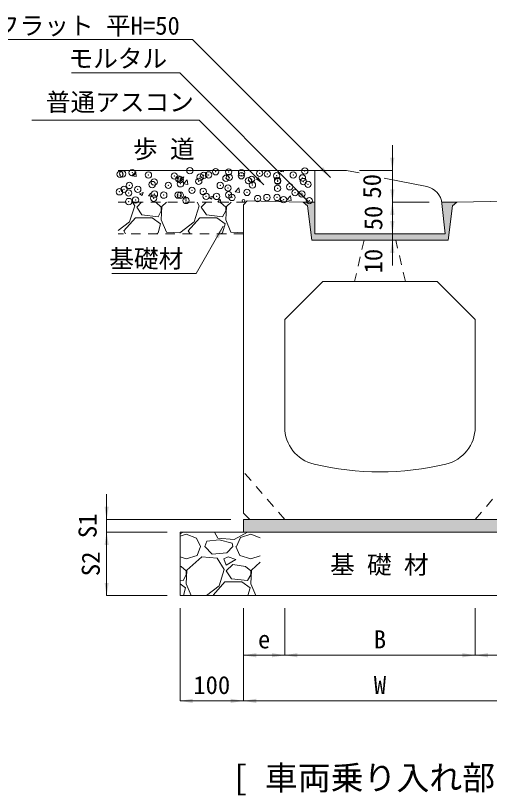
# Model space of a CAD drawing. Units: millimetres at full size; some dimension numbers follow another scale. Extents: x 80703 to 103503, y 5263 to 15046.
# Drawn here: x 83929 to 84676, y 10590 to 11819 of the extents above; entities that cross this region are included whole.
import ezdxf
from ezdxf.enums import TextEntityAlignment as Align

# ---------------------------------------------------------------- set-up
doc = ezdxf.new("R2010")
doc.units = ezdxf.units.MM
doc.header["$LTSCALE"] = 20
doc.header["$PDMODE"] = 32
doc.header["$PDSIZE"] = 10
doc.linetypes.add('USER1', pattern=[1.35, 0.75, -0.6])
for name, color, linetype, lineweight in [('0_2', 7, 'Continuous', 9), ('寸法引出', 7, 'Continuous', 9), ('寸法線', 7, 'Continuous', 9), ('本体', 7, 'Continuous', 5), ('補助線', 8, 'Continuous', 13), ('ﾊｯﾁﾝｸﾞ', 7, 'Continuous', 5)]:
    doc.layers.add(name, color=color, linetype=linetype, lineweight=lineweight)
doc.styles.add('ＭＳ ゴシック', font='')
doc.styles.get('ＭＳ ゴシック').set_extended_font_data('MS Gothic')

# ---------------------------------------------------------------- blocks, each defined once
blk = doc.blocks.new('filled_arrow')
at = {"color": 0, "linetype": 'Continuous', "lineweight": -2}
blk.add_solid([(7.5, 1.25), (0, 0), (7.5, -1.25)], dxfattribs=at)

msp = doc.modelspace()

# ---------------------------------------------------------------- hatches: boundary and pattern name
at = {"layer": 'ﾊｯﾁﾝｸﾞ'}
for points in [[(84610.62, 11464.66), (84617.38, 11518.71), (84624.12, 11524.78), (84600.55, 11524.66, -0.01699), (84600.83, 11522.64), (84605.62, 11474.66), (84400.62, 11474.66), (84400.62, 11524.66), (84382.12, 11524.78), (84388.87, 11518.71), (84395.62, 11464.66)], [(84718.12, 11004.66), (84718.12, 11024.66), (84298.12, 11024.66), (84288.12, 11024.66), (84288.12, 11004.66)]]:
    msp.add_hatch(color=8, dxfattribs=at).paths.add_polyline_path(points)

# ---------------------------------------------------------------- linework, layer by layer
at = {"layer": '0_2', "lineweight": 20}
for p, q in [((84090.92, 11574.66), (84400.62, 11574.66)), ((84400.62, 11574.66), (84400.62, 11474.66)), ((84400.62, 11574.66), (84450.62, 11574.66)), ((84450.62, 11574.66), (84470.46, 11570.64)), ((84509.89, 11562.65), (84576.93, 11549.06)), ((84294.12, 11526.54), (84288.12, 11520.66)), ((84294.12, 11526.54), (84382.12, 11524.78)), ((84718.12, 11526.66), (84624.12, 11524.78)), ((84288.12, 11520.66), (84288.12, 11034.66)), ((84388.87, 11518.71), (84382.12, 11524.78)), ((84400.62, 11524.66), (84382.12, 11524.78)), ((84388.87, 11518.71), (84395.62, 11464.66)), ((84600.55, 11524.66), (84624.12, 11524.78)), ((84600.83, 11522.64), (84605.62, 11474.66)), ((84617.38, 11518.71), (84610.62, 11464.66)), ((84617.38, 11518.71), (84624.12, 11524.78)), ((84610.62, 11464.66), (84395.62, 11464.66)), ((84400.62, 11474.66), (84605.62, 11474.66)), ((84353.12, 11339.66), (84413.12, 11399.66)), ((84593.12, 11399.66), (84413.12, 11399.66)), ((84593.12, 11399.66), (84653.12, 11339.66)), ((84353.12, 11339.66), (84353.12, 11170.19)), ((84653.12, 11170.19), (84653.12, 11339.66)), ((84298.12, 11024.66), (84288.12, 11034.66)), ((84288.12, 11024.66), (84718.12, 11024.66)), ((84288.12, 11024.66), (84288.12, 11004.66)), ((84708.12, 11024.66), (84298.12, 11024.66)), ((84188.12, 11004.66), (84818.12, 11004.66)), ((84188.12, 11004.66), (84188.12, 10904.66)), ((84188.12, 10904.66), (84818.12, 10904.66))]:
    msp.add_line(p, q, dxfattribs=at)
at = {"layer": '0_2', "linetype": 'USER1'}
for p, q in [((84292.2, 11524.66), (84090.92, 11524.66)), ((84288.12, 11474.66), (84090.92, 11474.66))]:
    msp.add_line(p, q, dxfattribs=at)
at = {"layer": '0_2', "lineweight": 20}
for centre, radius, start, end in [((84570.97, 11519.66), 30, 5.71059, 78.54125), ((84413.12, 11170.19), 60, 180, 256.65785), ((84593.12, 11170.19), 60, 283.34237, 0), ((84503.12, 11549.66), 450, 256.65777, 283.34225)]:
    msp.add_arc(centre, radius, start, end, dxfattribs=at)
at = {"layer": '寸法引出'}
for p, q in [((84522.62, 11614.66), (84522.62, 11484.66)), ((84470.62, 11574.66), (84522.62, 11574.66)), ((84522.62, 11564.66), (84522.62, 11454.66)), ((84580.55, 11524.66), (84522.62, 11524.66)), ((84580.55, 11524.66), (84522.62, 11524.66)), ((84522.62, 11514.66), (84522.62, 11424.66)), ((84585.62, 11474.66), (84522.62, 11474.66)), ((84585.62, 11474.66), (84522.62, 11474.66)), ((84585.62, 11464.66), (84522.62, 11464.66)), ((84072.56, 11064.66), (84072.56, 10964.66)), ((84268.12, 11024.66), (84072.56, 11024.66)), ((84168.12, 11004.66), (84072.56, 11004.66)), ((84072.56, 11004.66), (84072.56, 10904.66)), ((84168.12, 11004.66), (84072.56, 11004.66)), ((84168.12, 10904.66), (84072.56, 10904.66)), ((84188.12, 10884.66), (84188.12, 10738.8)), ((84288.12, 10884.66), (84288.12, 10810.73)), ((84353.12, 10884.66), (84353.12, 10810.73)), ((84353.12, 10884.66), (84353.12, 10810.73)), ((84653.12, 10884.66), (84653.12, 10810.73)), ((84653.12, 10884.66), (84653.12, 10810.73)), ((84288.12, 10869.66), (84288.12, 10738.8)), ((84288.12, 10869.66), (84288.12, 10738.8)), ((84288.12, 10810.73), (84353.12, 10810.73)), ((84353.12, 10810.73), (84653.12, 10810.73)), ((84653.12, 10810.73), (84718.12, 10810.73)), ((84288.12, 10738.8), (84188.12, 10738.8)), ((84288.12, 10738.8), (84718.12, 10738.8))]:
    msp.add_line(p, q, dxfattribs=at)
msp.add_lwpolyline([(84320.04, 11551.97), (84309.43, 11562.57), (84218.25, 11653.76), (83954.5, 11653.76)], dxfattribs=at)
at = {"layer": '寸法線'}
for points in [[(84425.37, 11563.44), (84207.81, 11781.01), (83821.87, 11781.01)], [(84391.31, 11524.66), (84187.87, 11728.23), (84017.26, 11728.23)], [(84256.28, 11486.66), (84213.33, 11412.28), (84080.64, 11412.28)]]:
    msp.add_lwpolyline(points, dxfattribs=at)
at = {"layer": '本体', "linetype": 'USER1', "lineweight": 9}
for p, q in [((84478.12, 11464.66), (84463.12, 11399.66)), ((84543.12, 11399.66), (84528.12, 11464.66)), ((84353.12, 11024.66), (84288.12, 11099.66)), ((84653.12, 11024.66), (84718.12, 11099.66))]:
    msp.add_line(p, q, dxfattribs=at)
at = {"layer": '補助線'}
msp.add_circle((84288.12, 11526.66), 2, dxfattribs=at)
at = {"layer": 'ﾊｯﾁﾝｸﾞ'}
for p, q in [((84112.37, 11566.16), (84119.15, 11565.11)), ((84112.39, 11566.12), (84118.32, 11572.31)), ((84119.14, 11565.07), (84118.3, 11572.31)), ((84188.6, 11562.47), (84193.93, 11564.51)), ((84192.38, 11559.89), (84193.92, 11564.5)), ((84346.68, 11572.71), (84348.32, 11574.66)), ((84346.68, 11572.7), (84351.24, 11572.31)), ((84351.14, 11572.29), (84350.71, 11574.66)), ((84188.59, 11562.45), (84192.38, 11559.89)), ((84193.7, 11553.54), (84200.47, 11552.49)), ((84193.71, 11553.51), (84199.65, 11559.7)), ((84200.47, 11552.46), (84199.63, 11559.7)), ((84298.1, 11556.35), (84301.89, 11553.79)), ((84298.11, 11556.36), (84303.44, 11558.41)), ((84301.89, 11553.79), (84303.43, 11558.39)), ((84124.57, 11537.89), (84129.91, 11539.94)), ((84128.35, 11535.32), (84129.9, 11539.92)), ((84138.63, 11534.52), (84142.31, 11538.89)), ((84143.1, 11534.1), (84142.22, 11538.87)), ((84275.02, 11540.93), (84281.8, 11539.88)), ((84275.03, 11540.9), (84280.97, 11547.08)), ((84281.79, 11539.85), (84280.95, 11547.08)), ((84124.56, 11537.87), (84128.35, 11535.32)), ((84138.63, 11534.51), (84143.19, 11534.12)), ((84193.29, 11529.73), (84196.96, 11534.11)), ((84193.29, 11529.73), (84197.84, 11529.33)), ((84197.75, 11529.32), (84196.87, 11534.09)), ((84234.07, 11531.77), (84237.86, 11529.21)), ((84234.08, 11531.79), (84239.42, 11533.83)), ((84237.86, 11529.21), (84239.41, 11533.82)), ((84247.94, 11524.95), (84251.62, 11529.33)), ((84252.38, 11524.66), (84251.53, 11529.31)), ((84343.58, 11525.67), (84343.76, 11525.55)), ((84343.59, 11525.68), (84348.93, 11527.73)), ((84348.16, 11525.46), (84348.92, 11527.72)), ((84356.34, 11528.32), (84363.12, 11527.27)), ((84356.36, 11528.29), (84362.29, 11534.47)), ((84363.11, 11527.23), (84362.27, 11534.47)), ((84108.77, 11493.58), (84116.89, 11518.98)), ((84116.89, 11518.98), (84113.42, 11524.66)), ((84127.66, 11524.66), (84119.94, 11516.94)), ((84119.94, 11516.94), (84128.07, 11504.75)), ((84150.42, 11524.06), (84146.39, 11524.66)), ((84158.55, 11516.94), (84150.42, 11524.06)), ((84159.57, 11517.96), (84158.55, 11496.62)), ((84158.55, 11510.85), (84158.55, 11516.94)), ((84166.91, 11524.66), (84159.57, 11517.96)), ((84210.37, 11493.58), (84218.49, 11518.98)), ((84218.49, 11518.98), (84215.02, 11524.66)), ((84229.26, 11524.66), (84221.54, 11516.94)), ((84221.54, 11516.94), (84229.67, 11504.75)), ((84247.94, 11524.95), (84251.24, 11524.66)), ((84252.02, 11524.06), (84247.99, 11524.66)), ((84260.15, 11516.94), (84252.02, 11524.06)), ((84261.17, 11517.96), (84260.15, 11496.62)), ((84260.15, 11510.85), (84260.15, 11516.94)), ((84268.51, 11524.66), (84261.17, 11517.96)), ((84128.07, 11504.75), (84153.47, 11501.7)), ((84153.47, 11501.7), (84158.55, 11510.85)), ((84229.67, 11504.75), (84255.07, 11501.7)), ((84255.07, 11501.7), (84260.15, 11510.85)), ((84090.92, 11479.79), (84108.77, 11493.58)), ((84099.62, 11479.35), (84117.91, 11499.67)), ((84117.91, 11499.67), (84144.33, 11499.67)), ((84144.33, 11499.67), (84157.53, 11490.53)), ((84157.53, 11490.53), (84153.47, 11476.3)), ((84158.55, 11496.62), (84166.68, 11477.32)), ((84188.01, 11476.3), (84210.37, 11493.58)), ((84201.22, 11479.35), (84219.51, 11499.67)), ((84219.51, 11499.67), (84245.93, 11499.67)), ((84245.93, 11499.67), (84259.13, 11490.53)), ((84259.13, 11490.53), (84255.07, 11476.3)), ((84260.15, 11496.62), (84268.28, 11477.32)), ((84102.36, 11474.66), (84099.62, 11479.35)), ((84166.68, 11477.32), (84188.01, 11476.3)), ((84203.96, 11474.66), (84201.22, 11479.35)), ((84268.28, 11477.32), (84288.12, 11476.38)), ((84153.47, 11476.3), (84150.33, 11474.66)), ((84255.07, 11476.3), (84251.93, 11474.66)), ((84192.92, 11004.49), (84188.12, 11001.98)), ((84188.12, 10998.36), (84198, 11001.45)), ((84192.97, 11004.66), (84192.92, 11004.49)), ((84198, 11001.45), (84214.26, 10995.35)), ((84223.94, 11004.66), (84227.47, 11004.49)), ((84227.47, 11004.49), (84227.68, 11004.66)), ((84247.79, 10995.35), (84242.35, 11004.66)), ((84294.52, 11004.49), (84273.19, 10993.32)), ((84283.35, 10996.37), (84299.6, 11001.45)), ((84294.57, 11004.66), (84294.52, 11004.49)), ((84299.6, 11001.45), (84314.64, 10995.81)), ((84214.26, 10995.35), (84220.35, 10982.14)), ((84227.47, 10982.14), (84230.51, 10990.27)), ((84249.82, 10992.3), (84230.51, 10990.27)), ((84273.19, 10993.32), (84247.79, 10995.35)), ((84270.14, 10987.22), (84249.82, 10992.3)), ((84271.15, 10982.14), (84270.14, 10987.22)), ((84277.25, 10982.14), (84283.35, 10996.37)), ((84215.27, 10967.92), (84220.35, 10982.14)), ((84238.64, 10969.95), (84227.47, 10982.14)), ((84271.15, 10982.14), (84262.01, 10971.98)), ((84276.23, 10982.14), (84282.33, 10967.92)), ((84188.12, 10965.74), (84198, 10962.84)), ((84198, 10962.84), (84215.27, 10967.92)), ((84222.39, 10965.89), (84199.02, 10944.55)), ((84246.77, 10963.85), (84222.39, 10965.89)), ((84262.01, 10971.98), (84238.64, 10969.95)), ((84257.95, 10945.57), (84246.77, 10963.85)), ((84264.04, 10965.89), (84256.93, 10962.84)), ((84256.93, 10962.84), (84260.99, 10952.68)), ((84260.99, 10952.68), (84276.23, 10961.82)), ((84276.23, 10961.82), (84264.04, 10965.89)), ((84282.33, 10967.92), (84299.6, 10962.84)), ((84299.6, 10962.84), (84314.64, 10967.26)), ((84189.87, 10950.65), (84188.12, 10950.91)), ((84198, 10943.53), (84189.87, 10950.65)), ((84271.15, 10953.69), (84260.99, 10943.53)), ((84291.47, 10950.65), (84271.15, 10953.69)), ((84299.6, 10943.53), (84291.47, 10950.65)), ((84314.64, 10957.36), (84300.62, 10944.55)), ((84192.92, 10928.29), (84198, 10937.44)), ((84199.02, 10944.55), (84198, 10923.21)), ((84198, 10937.44), (84198, 10943.53)), ((84249.82, 10920.17), (84257.95, 10945.57)), ((84260.99, 10943.53), (84269.12, 10931.34)), ((84294.52, 10928.29), (84299.6, 10937.44)), ((84300.62, 10944.55), (84299.6, 10923.21)), ((84299.6, 10937.44), (84299.6, 10943.53)), ((84188.12, 10928.87), (84192.92, 10928.29)), ((84240.67, 10905.94), (84258.96, 10926.26)), ((84258.96, 10926.26), (84285.38, 10926.26)), ((84269.12, 10931.34), (84294.52, 10928.29)), ((84285.38, 10926.26), (84298.59, 10917.12)), ((84188.12, 10923.25), (84196.99, 10917.12)), ((84196.99, 10917.12), (84193.43, 10904.66)), ((84198, 10923.21), (84205.81, 10904.66)), ((84229.75, 10904.66), (84249.82, 10920.17)), ((84298.59, 10917.12), (84295.03, 10904.66)), ((84299.6, 10923.21), (84307.41, 10904.66)), ((84241.42, 10904.66), (84240.67, 10905.94))]:
    msp.add_line(p, q, dxfattribs=at)
for p in [(84112.77, 11571), (84203.71, 11574.26), (84244.39, 11572.54), (84264.72, 11572.23), (84285.06, 11570.82), (84313.71, 11570.04), (84384.73, 11573.8), (84093.7, 11568.49), (84097.74, 11569.18), (84138.42, 11567.46), (84179.1, 11565.74), (84186.02, 11561.16), (84188.72, 11560.02), (84219.77, 11564.02), (84225.6, 11566.87), (84233.15, 11567.65), (84260.45, 11562.3), (84265.77, 11563.72), (84284.85, 11566.24), (84295.85, 11558.55), (84301.13, 11560.59), (84325.74, 11569.1), (84340.29, 11566.18), (84341.81, 11558.87), (84366.42, 11567.38), (84380.98, 11562.82), (84108.41, 11550.91), (84144.28, 11552.4), (84147.53, 11556.28), (84169.71, 11551.08), (84188.79, 11553.59), (84217.65, 11557.39), (84251.41, 11550.92), (84263.79, 11546.87), (84302.28, 11551.75), (84341.78, 11546.32), (84341.86, 11557.46), (84360.86, 11548.83), (84382.48, 11557.15), (84389.72, 11552.63), (84092.73, 11540.94), (84099.84, 11544.77), (84107.19, 11538.96), (84121.59, 11544.74), (84147.87, 11537.24), (84162.54, 11535.66), (84185.09, 11535.79), (84188.55, 11535.53), (84206.97, 11543.29), (84224.67, 11541.5), (84229.23, 11533.81), (84245.73, 11533.67), (84264.8, 11536.18), (84293.66, 11539.98), (84369.39, 11539.51), (84380.06, 11537.46), (84107.48, 11525.55), (84118.1, 11528.04), (84146.6, 11530.91), (84197.6, 11527.33), (84269.9, 11532.09), (84310.58, 11530.37), (84324.95, 11531.88), (84340.93, 11532.09), (84351.26, 11528.65), (84391.93, 11526.93)]:
    msp.add_point(p, dxfattribs=at)

# ---------------------------------------------------------------- block references
at = {"layer": '寸法引出'}
for p, xscale, yscale, rotation in [((84522.62, 11574.66), 2.67, 2.67, 90), ((84320.04, 11551.97), 2, 2, 135), ((84522.62, 11524.66), 2.67, 2.67, 90), ((84522.62, 11524.66), 2.67, 2.67, 270), ((84522.62, 11474.66), 2.67, 2.67, 90), ((84522.62, 11464.66), 2.67, 2.67, 270), ((84072.56, 11024.66), 2.67, 2.67, 90), ((84072.56, 11004.66), 2.67, 2.67, 270), ((84072.56, 11004.66), 2.67, 2.67, 270), ((84072.56, 10904.66), 2.67, 2.67, 90), ((84353.12, 10810.73), 2.67, 2.67, 180), ((84653.12, 10810.73), 2.67, 2.67, 180), ((84288.12, 10738.8), 2.67, 2.67, 180)]:
    msp.add_blockref('filled_arrow', p, dxfattribs=dict(at, xscale=xscale, yscale=yscale, rotation=rotation))
at = {"layer": '寸法引出', "xscale": 2.67, "yscale": 2.67}
for p in [(84288.12, 10810.73), (84353.12, 10810.73), (84653.12, 10810.73), (84188.12, 10738.8), (84288.12, 10738.8)]:
    msp.add_blockref('filled_arrow', p, dxfattribs=at)
at = {"layer": '寸法線', "xscale": 2.67, "yscale": 2.67}
for p, rotation in [((84425.37, 11563.44), 135), ((84391.31, 11524.66), 135), ((84256.28, 11486.66), 240)]:
    msp.add_blockref('filled_arrow', p, dxfattribs=dict(at, rotation=rotation))

# ---------------------------------------------------------------- texts
at = {"layer": '0_2', "style": 'ＭＳ ゴシック'}
for s, height, p in [('普通アスコン', 28.48, (84093.33, 11682.2)), ('[ 車両乗り入れ部 ]', 37.98, (84503.12, 10617.68))]:
    msp.add_text(s, height=height, dxfattribs=at).set_placement(p, align=Align.MIDDLE_CENTER)
for s, p in [('歩 道', (84114.16, 11585.48)), ('基 礎 材', (84424.47, 10930.49))]:
    msp.add_text(s, height=28.48, dxfattribs=at).set_placement(p, align=Align.BOTTOM_LEFT)
at = {"layer": '寸法引出', "style": 'ＭＳ ゴシック'}
for s, p in [('50', (84490.44, 11549.66)), ('50', (84492.62, 11499.66)), ('10', (84492.62, 11431.74)), ('S1', (84042.56, 11014.66)), ('S2', (84047.56, 10954.66))]:
    msp.add_text(s, height=28.48, rotation=90, dxfattribs=at).set_placement(p, align=Align.MIDDLE_CENTER)
for s, p in [('B', (84503.12, 10835.73)), ('e', (84320.62, 10835.73)), ('100', (84238.12, 10763.8)), ('W', (84503.12, 10763.8))]:
    msp.add_text(s, height=28.48, dxfattribs=at).set_placement(p, align=Align.MIDDLE_CENTER)
at = {"layer": '寸法線', "style": 'ＭＳ ゴシック'}
for s, p in [('セミフラット 平H=50', (84187.81, 11817.01)), ('モルタル', (84167.87, 11765.3)), ('基礎材', (84193.33, 11449.96))]:
    msp.add_text(s, height=28.48, dxfattribs=at).set_placement(p, align=Align.TOP_RIGHT)

doc.saveas('drawing.dxf')
